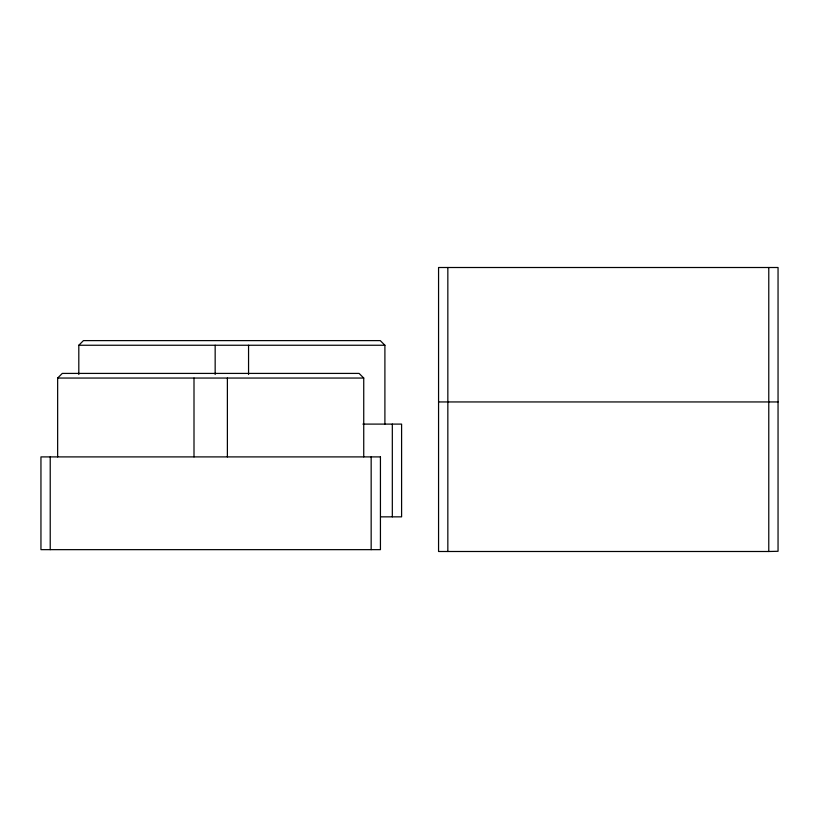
<?xml version="1.0" encoding="UTF-8"?>
<svg xmlns="http://www.w3.org/2000/svg" width="819" height="819" viewBox="0 0 819 819"><rect width="100%" height="100%" fill="white"/><g stroke="black" fill="none" stroke-linecap="round" stroke-linejoin="round"><path stroke-width="1.23" d="M78.808 374.498L78.808 345.249L83.446 340.612L380.262 340.612L384.899 345.249L384.899 424.099M57.647 456.9L57.647 378.05L62.285 373.413L359.101 373.413L363.738 378.05L363.738 456.9M768.775 551.494L778.05 551.279L778.05 267.506L438.564 267.506L438.564 551.494L768.775 551.494L768.775 267.506M78.808 345.249L384.899 345.249M57.647 378.05L363.738 378.05M438.564 401.945L778.05 401.945M362.919 424.099L401.597 424.099L401.597 516.85L380.815 516.85M447.839 267.506L447.839 551.494M392.321 424.099L392.321 516.85M371.161 456.9L371.161 549.651M248.556 345.249L248.556 374.498M227.385 378.05L227.385 456.9M215.162 345.249L215.162 374.498M194.001 378.05L194.001 456.9M50.225 456.9L50.225 549.651M380.436 456.9L40.95 456.9L40.95 549.651L380.436 549.651L380.436 456.9"/></g></svg>
